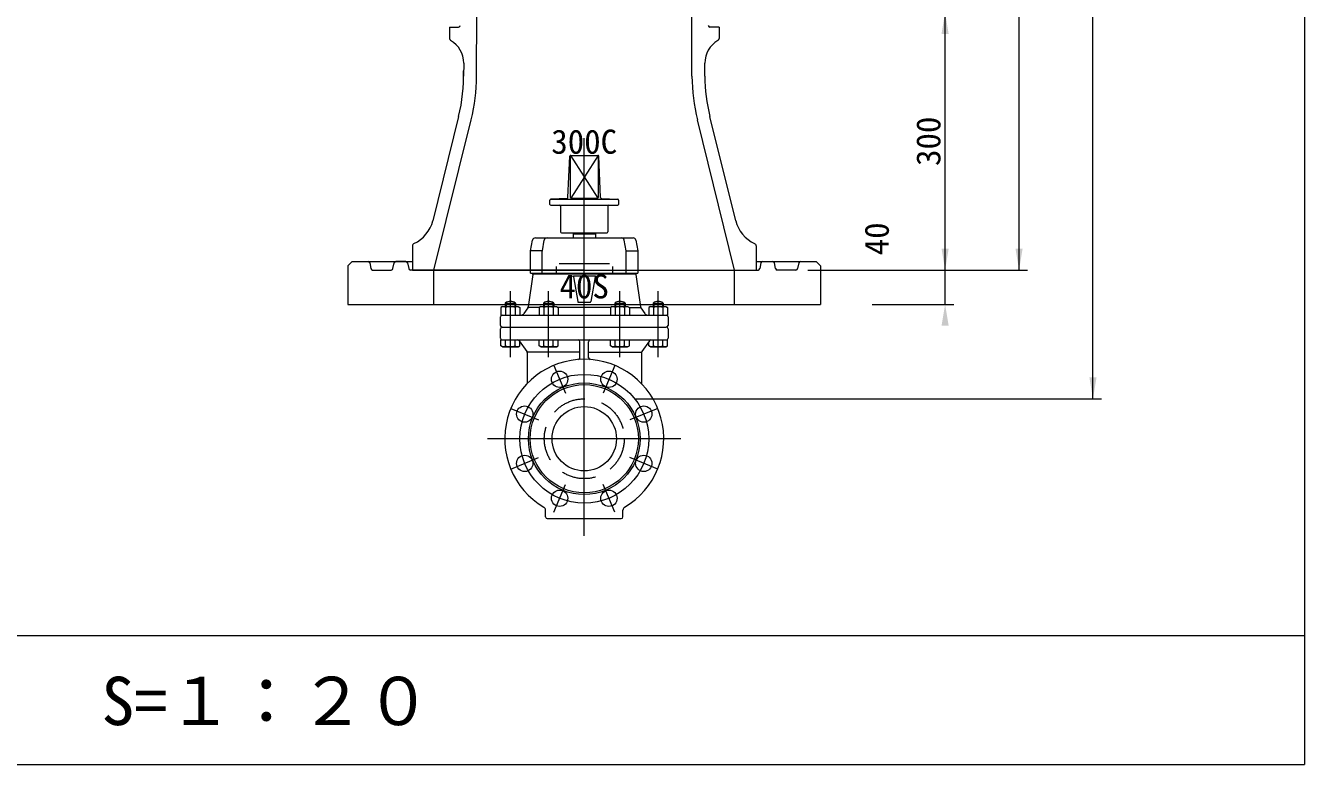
# Model space of a CAD drawing. Units: millimetres, scale not verified. Extents: x -6861 to 6861, y -3554 to 3095.
# Drawn here: x 5373 to 6861, y -705 to 155 of the extents above; entities that cross this region are included whole.
import ezdxf
from ezdxf.enums import TextEntityAlignment as Align

# ---------------------------------------------------------------- set-up
doc = ezdxf.new("R2010")
doc.units = ezdxf.units.MM
doc.header["$LTSCALE"] = 20
doc.linetypes.add('DASHED2', pattern=[3, 2, -1])
for name, color, linetype, lineweight in [('0-2_HIDEN', 7, 'DASHED2', 18), ('0-3_TEMP', 3, 'Continuous', 18), ('0-4_細線', 7, 'Continuous', 18), ('0-5_仕切弁', 7, 'Continuous', 18), ('0-6_寸法', 1, 'Continuous', 18), ('0-8_標題', 6, 'Continuous', 18), ('0-9_枠線', 6, 'Continuous', 18)]:
    doc.layers.add(name, color=color, linetype=linetype, lineweight=lineweight)
doc.layers.add('0-7_注釈', color=1, linetype='Continuous')
doc.styles.add('ＭＳ ゴシック', font='')
doc.styles.get('ＭＳ ゴシック').set_extended_font_data('MS Gothic')

msp = doc.modelspace()

# ---------------------------------------------------------------- linework, layer by layer
at = {"layer": '0-2_HIDEN'}
msp.add_circle((6022.8, -325.72), 46.5, dxfattribs=at)
at = {"layer": '0-3_TEMP'}
for p, q in [((6022.8, -438.72), (6022.8, 24.28)), ((5936.8, -230.72), (5936.8, -153.72)), ((5981.3, -230.72), (5981.3, -153.72)), ((6064.3, -230.72), (6064.3, -153.72)), ((6108.8, -230.72), (6108.8, -153.72)), ((5987.4, -240.26), (6000.79, -272.6)), ((6058.2, -240.26), (6044.8, -272.6)), ((5937.34, -290.33), (5969.67, -303.72)), ((6108.26, -290.33), (6075.92, -303.72)), ((6135.3, -325.72), (5910.3, -325.72)), ((5937.34, -361.12), (5969.67, -347.73)), ((6108.26, -361.12), (6075.92, -347.73)), ((5987.4, -411.18), (6000.79, -378.85)), ((6058.2, -411.18), (6044.8, -378.85))]:
    msp.add_line(p, q, dxfattribs=at)
msp.add_circle((6022.8, -325.72), 75, dxfattribs=at)
at = {"layer": '0-4_細線'}
for p, q in [((5897.43, 96.44), (5897.8, 170.78)), ((6148.17, 96.44), (6147.8, 170.78)), ((5865.8, 153.78), (5876.57, 153.78)), ((5865.8, 153.78), (5865.8, 140.58)), ((6179.8, 153.78), (6169.02, 153.78)), ((6179.8, 153.78), (6179.8, 140.58)), ((5882.5, 111.73), (5882.43, 96.52)), ((6163.18, 96.48), (6163.1, 111.74)), ((5876.57, 49.47), (5846.56, -71.78)), ((5847.8, -129.22), (5891.13, 45.86)), ((6197.8, -129.22), (6154.46, 45.86)), ((6199.03, -71.78), (6168.97, 49.66)), ((5822.8, -101.19), (5822.8, -129.22)), ((6222.8, -101.19), (6222.8, -129.22)), ((5773.12, -120.83), (5774.48, -127.62)), ((5776.44, -129.22), (5798.16, -129.22)), ((5800.12, -127.62), (5801.48, -120.83)), ((5815.16, -119.22), (5822.8, -119.22)), ((5817.12, -120.83), (5818.48, -127.62)), ((6022.8, -129.22), (5820.44, -129.22)), ((5822.8, -129.22), (6222.8, -129.22)), ((5847.8, -169.22), (5847.8, -129.22)), ((6022.8, -129.22), (6225.16, -129.22)), ((6197.8, -169.22), (6197.8, -129.22)), ((6222.8, -119.22), (6230.44, -119.22)), ((6228.48, -120.83), (6227.12, -127.62)), ((6230.44, -119.22), (6292.8, -119.22)), ((6230.44, -119.22), (6242.16, -119.22)), ((6245.48, -127.62), (6244.12, -120.83)), ((6269.16, -129.22), (6247.44, -129.22)), ((6272.48, -120.83), (6271.12, -127.62)), ((6297.8, -124.22), (6292.8, -119.22)), ((6297.8, -124.22), (6297.8, -169.22)), ((5747.8, -169.22), (6297.8, -169.22))]:
    msp.add_line(p, q, dxfattribs=at)
for points in [[(5752.8, -119.22), (5747.8, -124.22), (5747.8, -169.22)], [(5752.8, -119.22), (5815.16, -119.22), (5803.44, -119.22)]]:
    msp.add_lwpolyline(points, dxfattribs=at)
for centre, radius, start, end in [((5876.57, 155.78), 2, 270, 351.633), ((6169.02, 155.78), 2, 188.367, 270), ((5868.8, 140.58), 3, 180, 240.41), ((5852.5, 111.88), 30, 359.713, 60.41), ((6193.1, 111.89), 30, 119.608, 180.287), ((6176.8, 140.58), 3, 299.608, 0), ((5682.43, 97.52), 200, 346.099, 1.51), ((5682.43, 97.52), 215, 346.099, 359.713), ((6363.17, 97.52), 215, 180.287, 193.901), ((6363.17, 97.48), 200, 180.287, 193.833), ((5807.73, -62.17), 40, 294.84, 346.099), ((6237.86, -62.17), 40, 193.901, 245.161), ((5825.8, -101.19), 3, 114.838, 179.998), ((6219.8, -101.19), 3, 0.002, 65.162), ((5771.16, -121.22), 2, 11.309, 90), ((5776.44, -127.22), 2, 191.309, 270), ((5798.16, -127.22), 2, 270, 348.691), ((5803.44, -121.22), 2, 90, 168.691), ((5815.16, -121.22), 2, 11.309, 90), ((5820.44, -127.22), 2, 191.309, 270), ((6225.16, -127.22), 2, 270, 348.691), ((6230.44, -121.22), 2, 90, 168.691), ((6242.16, -121.22), 2, 11.309, 90), ((6247.44, -127.22), 2, 191.309, 270), ((6269.16, -127.22), 2, 270, 348.691), ((6274.44, -121.22), 2, 90, 168.691)]:
    msp.add_arc(centre, radius, start, end, dxfattribs=at)
at = {"layer": '0-5_仕切弁'}
for p, q in [((6003.84, -44.82), (6006, 3.32)), ((6006.8, 4.25), (6038.57, -45.36)), ((6006.8, -44.72), (6006.8, 4.25)), ((6007, 4.28), (6038.59, 4.28)), ((6038.8, 4.25), (6007.03, -45.36)), ((6038.8, 4.25), (6038.8, -44.72)), ((6041.76, -44.82), (6039.59, 3.32)), ((5982.8, -52.72), (5982.8, -47.72)), ((6002.89, -45.77), (5983.75, -46.72)), ((5983.8, -46.72), (6061.8, -46.72)), ((5983.8, -53.72), (6061.8, -53.72)), ((5995.3, -54.72), (5995.3, -84.72)), ((6007.8, -45.72), (6037.8, -45.72)), ((6042.71, -45.77), (6061.85, -46.72)), ((6050.3, -54.72), (6050.3, -84.72)), ((6062.8, -47.72), (6062.8, -52.72)), ((5996.3, -85.72), (6049.3, -85.72)), ((6009.8, -87.02), (6035.8, -87.02)), ((6035.8, -87.02), (6035.05, -85.72)), ((6035.8, -87.02), (6035.8, -91.72)), ((5960.36, -106.68), (5962.6, -94.59)), ((5966.04, -91.72), (6079.55, -91.72)), ((5974.02, -106.68), (5976.26, -94.59)), ((6071.57, -106.68), (6069.33, -94.59)), ((6082.99, -94.59), (6085.23, -106.68)), ((5960.3, -132.72), (5960.3, -107.41)), ((5973.96, -107.04), (5960.31, -107.04)), ((5973.96, -132.72), (5973.96, -107.41)), ((6071.64, -107.04), (6085.28, -107.04)), ((6071.64, -132.72), (6071.64, -107.41)), ((6085.3, -107.41), (6085.3, -132.72)), ((5960.3, -132.72), (6085.3, -132.72)), ((5962.8, -134.08), (5962.8, -132.72)), ((5989.93, -125.22), (5989.93, -132.72)), ((5993.43, -121.72), (6052.16, -121.72)), ((6055.66, -125.22), (6055.66, -132.72)), ((6082.8, -134.08), (6082.8, -132.72)), ((5962.78, -134.36), (5957.36, -172.27)), ((6082.8, -134.22), (5962.8, -134.22)), ((6010.27, -137.22), (6015.13, -165.89)), ((6035.3, -136.39), (6010.3, -136.39)), ((6035.32, -137.22), (6030.47, -165.89)), ((6082.82, -134.36), (6088.23, -172.27)), ((5927.8, -171.72), (5925.83, -172.86)), ((5925.83, -172.86), (5925.83, -181.72)), ((5927.8, -171.72), (5945.8, -171.72)), ((5930.8, -167.72), (5942.8, -167.72)), ((5930.8, -167.72), (5930.8, -171.72)), ((5931.31, -172.86), (5931.31, -181.72)), ((5931.74, -167.1), (5931.74, -171.72)), ((5941.85, -167.1), (5941.85, -171.72)), ((5942.28, -172.86), (5942.28, -181.72)), ((5942.8, -167.72), (5942.8, -171.72)), ((5945.8, -171.72), (5947.77, -172.86)), ((5947.77, -172.86), (5947.77, -181.72)), ((5957.05, -173.1), (5952.48, -179.94)), ((5970.56, -172.72), (5957.3, -172.72)), ((5972.3, -171.72), (5970.33, -172.86)), ((5970.33, -172.86), (5970.33, -181.72)), ((5972.3, -171.72), (5990.3, -171.72)), ((5975.3, -167.72), (5987.3, -167.72)), ((5975.3, -167.72), (5975.3, -171.72)), ((5975.81, -172.86), (5975.81, -181.72)), ((5976.24, -167.1), (5976.24, -171.72)), ((5986.35, -167.1), (5986.35, -171.72)), ((5986.78, -172.86), (5986.78, -181.72)), ((5987.3, -167.72), (5987.3, -171.72)), ((5990.3, -171.72), (5992.27, -172.86)), ((6053.56, -172.72), (5992.03, -172.72)), ((5992.27, -172.86), (5992.27, -181.72)), ((6016.11, -166.72), (6029.48, -166.72)), ((6055.3, -171.72), (6053.33, -172.86)), ((6053.33, -172.86), (6053.33, -181.72)), ((6055.3, -171.72), (6073.3, -171.72)), ((6058.3, -167.72), (6070.3, -167.72)), ((6058.3, -167.72), (6058.3, -171.72)), ((6058.81, -172.86), (6058.81, -181.72)), ((6059.24, -167.1), (6059.24, -171.72)), ((6069.35, -167.1), (6069.35, -171.72)), ((6069.78, -172.86), (6069.78, -181.72)), ((6070.3, -167.72), (6070.3, -171.72)), ((6073.3, -171.72), (6075.27, -172.86)), ((6075.03, -172.72), (6088.3, -172.72)), ((6075.27, -172.86), (6075.27, -181.72)), ((6088.55, -173.1), (6093.11, -179.94)), ((6099.8, -171.72), (6097.83, -172.86)), ((6097.83, -172.86), (6097.83, -181.72)), ((6099.8, -171.72), (6117.8, -171.72)), ((6102.8, -167.72), (6114.8, -167.72)), ((6102.8, -167.72), (6102.8, -171.72)), ((6103.31, -172.86), (6103.31, -181.72)), ((6103.74, -167.1), (6103.74, -171.72)), ((6113.85, -167.1), (6113.85, -171.72)), ((6114.28, -172.86), (6114.28, -181.72)), ((6114.8, -167.72), (6114.8, -171.72)), ((6117.8, -171.72), (6119.77, -172.86)), ((6119.77, -172.86), (6119.77, -181.72)), ((5925.3, -193.72), (5925.3, -183.72)), ((5925.83, -181.72), (6119.77, -181.72)), ((5949.48, -181.71), (5949.48, -181.72)), ((6096.11, -181.72), (6096.11, -181.71)), ((6120.3, -183.72), (6120.3, -193.72)), ((5925.3, -208.72), (5925.3, -197.72)), ((5927.3, -195.72), (6118.3, -195.72)), ((6120.3, -197.72), (6120.3, -208.72)), ((5925.83, -210.72), (6119.77, -210.72)), ((5925.83, -217.59), (5925.83, -210.72)), ((5927.8, -218.72), (5925.83, -217.59)), ((5927.8, -218.72), (5945.8, -218.72)), ((5931.31, -217.59), (5931.31, -210.72)), ((5942.28, -217.59), (5942.28, -210.72)), ((5945.8, -218.72), (5947.77, -217.59)), ((5946.9, -211.56), (5955.92, -224.2)), ((5947.77, -217.59), (5947.77, -212.78)), ((5970.33, -217.59), (5970.33, -210.72)), ((5972.3, -218.72), (5970.33, -217.59)), ((5972.3, -218.72), (5990.3, -218.72)), ((5975.81, -217.59), (5975.81, -210.72)), ((5986.78, -217.59), (5986.78, -210.72)), ((5990.3, -218.72), (5992.27, -217.59)), ((5992.27, -217.59), (5992.27, -210.72)), ((6017.8, -231.48), (6017.8, -212.72)), ((6027.8, -231.48), (6027.8, -212.72)), ((6053.33, -217.59), (6053.33, -210.72)), ((6055.3, -218.72), (6053.33, -217.59)), ((6055.3, -218.72), (6073.3, -218.72)), ((6058.81, -217.59), (6058.81, -210.72)), ((6069.78, -217.59), (6069.78, -210.72)), ((6073.3, -218.72), (6075.27, -217.59)), ((6075.27, -217.59), (6075.27, -210.72)), ((6098.7, -211.56), (6089.67, -224.2)), ((6097.83, -217.59), (6097.83, -212.78)), ((6099.8, -218.72), (6097.83, -217.59)), ((6099.8, -218.72), (6117.8, -218.72)), ((6103.31, -217.59), (6103.31, -210.72)), ((6114.28, -217.59), (6114.28, -210.72)), ((6117.8, -218.72), (6119.77, -217.59)), ((6119.77, -217.59), (6119.77, -210.72)), ((6017.8, -224.72), (5956.3, -224.72)), ((5956.3, -225.36), (5956.3, -261.43)), ((6027.8, -224.72), (6089.3, -224.72)), ((6089.3, -225.36), (6089.3, -261.43)), ((5977.8, -416.72), (5977.8, -408.86)), ((6067.8, -416.72), (6067.8, -408.86)), ((5979.8, -418.72), (6065.8, -418.72))]:
    msp.add_line(p, q, dxfattribs=at)
msp.add_lwpolyline([(6010.55, -85.72), (6009.8, -87.02), (6009.8, -91.72)], dxfattribs=at)
for centre, radius in [((5994.1, -256.43), 9.5), ((6051.5, -256.43), 9.5), ((6022.8, -325.72), 65), ((6022.8, -325.72), 63), ((5953.51, -297.02), 9.5), ((6022.8, -325.72), 37.5), ((6092.09, -297.02), 9.5), ((5953.51, -354.42), 9.5), ((6092.09, -354.42), 9.5), ((5994.1, -395.01), 9.5), ((6051.5, -395.01), 9.5)]:
    msp.add_circle(centre, radius, dxfattribs=at)
for centre, radius, start, end in [((6007, 3.28), 1, 90, 177.423), ((6038.59, 3.28), 1, 2.577, 90), ((5983.8, -47.72), 1, 90, 180), ((5983.8, -52.72), 1, 180, 270), ((5994.3, -54.72), 1, 0, 90), ((6002.84, -44.77), 1, 272.859, 357.423), ((6007.8, -44.72), 1, 180, 270), ((6037.8, -44.72), 1, 270, 0), ((6042.75, -44.77), 1, 182.577, 267.141), ((6051.3, -54.72), 1, 90, 180), ((6061.8, -47.72), 1, 0, 90), ((6061.8, -52.72), 1, 270, 0), ((5996.3, -84.72), 1, 180, 270), ((6049.3, -84.72), 1, 270, 0), ((5966.04, -95.22), 3.5, 90, 169.509), ((5979.71, -95.22), 3.5, 90, 169.509), ((6065.89, -95.22), 3.5, 10.491, 90), ((6079.55, -95.22), 3.5, 10.491, 90), ((5964.3, -107.41), 4, 169.509, 180), ((5977.96, -107.41), 4, 169.509, 180), ((6067.64, -107.41), 4, 0, 10.491), ((6081.3, -107.41), 4, 0, 10.491), ((5960.8, -134.08), 2, 351.87, 0), ((6009.29, -137.39), 1, 9.614, 90), ((6036.31, -137.39), 1, 90, 170.386), ((6084.8, -134.08), 2, 180, 188.13), ((5928.57, -176.87), 4.86, 55.616, 115.616), ((5936.8, -175.72), 10, 53.13, 126.87), ((5936.8, -190.16), 18.15, 72.412, 107.588), ((5945.02, -176.87), 4.86, 64.384, 124.384), ((5955.38, -171.99), 2, 326.31, 351.87), ((5973.07, -176.87), 4.86, 55.616, 115.616), ((5981.3, -175.72), 10, 53.13, 126.87), ((5981.3, -190.16), 18.15, 72.412, 107.588), ((5989.52, -176.87), 4.86, 64.384, 124.384), ((6016.11, -165.72), 1, 189.614, 270), ((6029.48, -165.72), 1, 270, 350.386), ((6056.07, -176.87), 4.86, 55.616, 115.616), ((6064.3, -175.72), 10, 53.13, 126.87), ((6064.3, -190.16), 18.15, 72.412, 107.588), ((6072.52, -176.87), 4.86, 64.384, 124.384), ((6090.21, -171.99), 2, 188.13, 213.69), ((6100.57, -176.87), 4.86, 55.616, 115.616), ((6108.8, -175.72), 10, 53.13, 126.87), ((6108.8, -190.16), 18.15, 72.412, 107.588), ((6117.02, -176.87), 4.86, 64.384, 124.384), ((5927.3, -183.72), 2, 90, 180), ((5949.16, -177.72), 4, 274.646, 326.31), ((6096.44, -177.72), 4, 213.69, 265.354), ((6118.3, -183.72), 2, 0, 90), ((5927.3, -193.72), 2, 180, 270), ((5927.3, -197.72), 2, 90, 180), ((6118.3, -193.72), 2, 270, 0), ((6118.3, -197.72), 2, 0, 90), ((5927.3, -208.72), 2, 180, 270), ((5928.57, -213.58), 4.86, 244.384, 304.384), ((5936.8, -200.28), 18.15, 252.412, 287.588), ((5945.02, -213.58), 4.86, 235.616, 295.616), ((5945.27, -212.72), 2, 35.538, 90), ((5973.07, -213.58), 4.86, 244.384, 304.384), ((5981.3, -200.28), 18.15, 252.412, 287.588), ((5989.52, -213.58), 4.86, 235.616, 295.616), ((6015.8, -212.72), 2, 0, 90), ((6029.8, -212.72), 2, 90, 180), ((6056.07, -213.58), 4.86, 244.384, 304.384), ((6064.3, -200.28), 18.15, 252.412, 287.588), ((6072.52, -213.58), 4.86, 235.616, 295.616), ((6100.57, -213.58), 4.86, 244.384, 304.384), ((6100.33, -212.72), 2, 90, 144.462), ((6108.8, -200.28), 18.15, 252.412, 287.588), ((6117.02, -213.58), 4.86, 235.616, 295.616), ((6118.3, -208.72), 2, 270, 0), ((6022.8, -325.72), 92.5, 300.516, 239.484), ((5954.3, -225.36), 2, 0, 35.538), ((6015.8, -231.48), 2, 274.248, 0), ((6029.8, -231.48), 2, 180, 265.752), ((6091.3, -225.36), 2, 144.462, 180), ((5973.8, -408.86), 4, 0, 59.484), ((5979.8, -416.72), 2, 180, 270), ((6065.8, -416.72), 2, 270, 0), ((6071.8, -408.86), 4, 120.516, 180)]:
    msp.add_arc(centre, radius, start, end, dxfattribs=at)
at = {"layer": '0-6_寸法'}
for p, q in [((6442.74, -169.22), (6442.74, 1120.78)), ((6528.79, -129.22), (6528.79, 1120.78)), ((6614.82, -279.22), (6614.82, 1120.78)), ((6282.8, -129.22), (6538.79, -129.22)), ((6282.8, -129.22), (6452.74, -129.22)), ((6282.8, -129.22), (6452.74, -129.22)), ((6357.8, -169.22), (6452.74, -169.22)), ((6082.8, -279.22), (6624.82, -279.22))]:
    msp.add_line(p, q, dxfattribs=at)
for points in [[(6438.57, 145.78), (6442.74, 170.78), (6446.9, 145.78)], [(6438.57, -104.22), (6442.74, -129.22), (6446.9, -104.22)], [(6438.57, -104.22), (6442.74, -129.22), (6446.9, -104.22)], [(6524.63, -104.22), (6528.79, -129.22), (6532.96, -104.22)], [(6438.57, -194.22), (6442.74, -169.22), (6446.9, -194.22)], [(6610.66, -254.22), (6614.82, -279.22), (6618.99, -254.22)]]:
    msp.add_solid(points, dxfattribs=at)
at = {"layer": '0-8_標題'}
msp.add_line((1260.93, -555.04), (6860.93, -555.04), dxfattribs=at)
at = {"layer": '0-9_枠線'}
for p in [(6860.93, 3094.96), (1260.93, -705.04)]:
    msp.add_line(p, (6860.93, -705.04), dxfattribs=at)

# ---------------------------------------------------------------- texts
at = {"layer": '0-6_寸法', "style": 'ＭＳ ゴシック'}
for s, p in [('300', (6445.78, -8.02)), ('40', (6385.68, -112.05))]:
    msp.add_text(s, height=28.15, rotation=90, dxfattribs=at).set_placement(p, align=Align.BOTTOM_LEFT)
at = {"layer": '0-7_注釈', "style": 'ＭＳ ゴシック'}
for s, p in [('300C', (5984.4, -2.26)), ('40S', (5994, -170.76))]:
    msp.add_text(s, height=28.15, dxfattribs=at).set_placement(p, align=Align.BOTTOM_LEFT)
at = {"layer": '0-8_標題', "style": 'ＭＳ ゴシック'}
msp.add_text('S=１：２０', height=56.3, dxfattribs=at).set_placement((5460.93, -676.12), align=Align.BOTTOM_LEFT)

doc.saveas('drawing.dxf')
